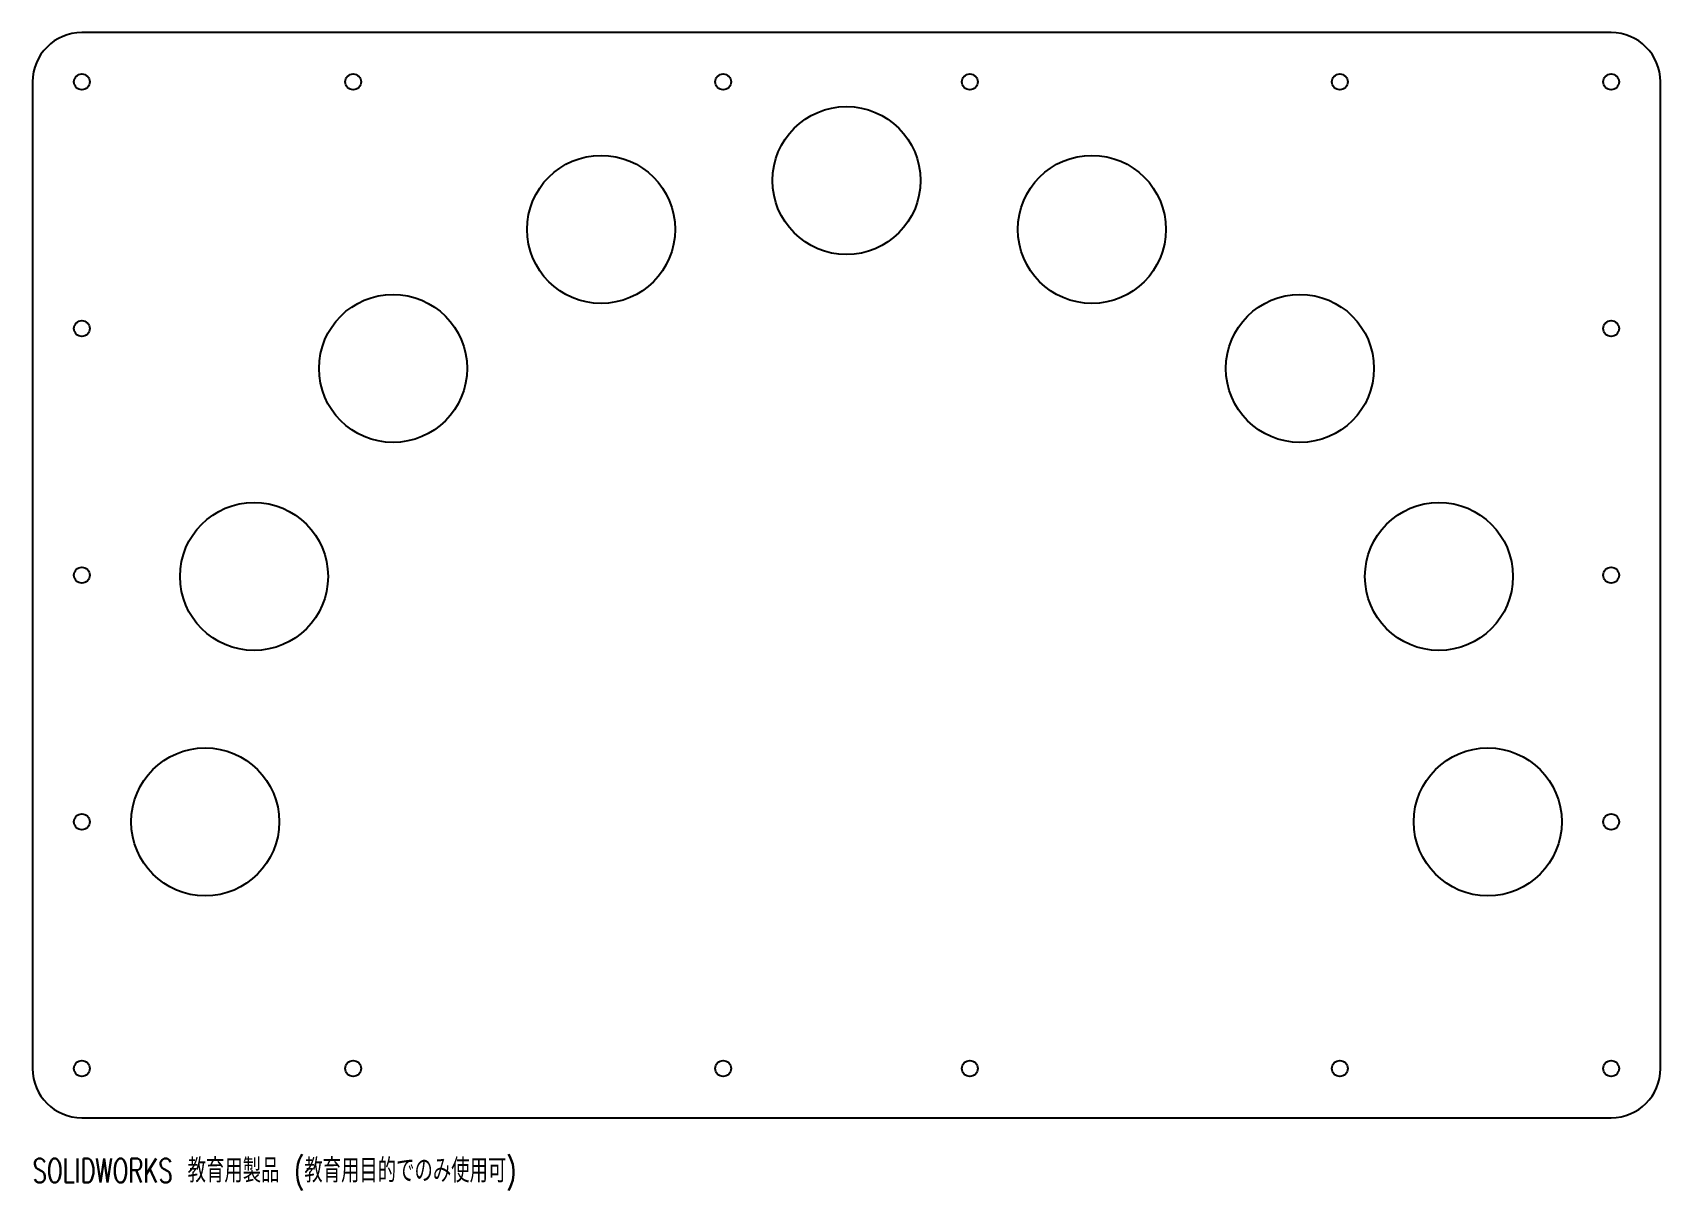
# Model space of a CAD drawing. Header units: millimetres. Extents: x -165 to 165, y -125 to 110.
import ezdxf

# ---------------------------------------------------------------- set-up
doc = ezdxf.new("R2010")
doc.units = ezdxf.units.MM
doc.styles.add('SLDTEXTSTYLE0', font='TXT', dxfattribs={"width": 0.7, "bigfont": 'bigfont'})

msp = doc.modelspace()

# ---------------------------------------------------------------- linework, layer by layer
at = {"color": 7, "linetype": 'Continuous', "lineweight": 25}
for p, q in [((155, 110), (-155, 110)), ((-165, 100), (-165, -100)), ((165, -100), (165, 100)), ((-155, -110), (155, -110))]:
    msp.add_line(p, q, dxfattribs=at)
for centre, radius in [((-155, 100), 1.6), ((-100, 100), 1.6), ((-25, 100), 1.6), ((25, 100), 1.6), ((100, 100), 1.6), ((155, 100), 1.6), ((0, 80), 15), ((-49.75, 70.1), 15), ((49.75, 70.1), 15), ((-91.92, 41.92), 15), ((91.92, 41.92), 15), ((-155, 50), 1.6), ((155, 50), 1.6), ((-120.1, -0.25), 15), ((120.1, -0.25), 15), ((-155, 0), 1.6), ((155, 0), 1.6), ((-130, -50), 15), ((130, -50), 15), ((-155, -50), 1.6), ((155, -50), 1.6), ((-155, -100), 1.6), ((-100, -100), 1.6), ((-25, -100), 1.6), ((25, -100), 1.6), ((100, -100), 1.6), ((155, -100), 1.6)]:
    msp.add_circle(centre, radius, dxfattribs=at)
for centre, start, end in [((-155, 100), 90, 180), ((155, 100), 0, 90), ((-155, -100), 180, 270), ((155, -100), 270, 0)]:
    msp.add_arc(centre, 10, start, end, dxfattribs=at)

# ---------------------------------------------------------------- texts
at = {"color": 7, "linetype": 'Continuous', "insert": (-165, -118.27), "char_height": 4.8336, "attachment_point": 1, "style": 'SLDTEXTSTYLE0'}
msp.add_mtext('SOLIDWORKS 教育用製品 (教育用目的でのみ使用可)', dxfattribs=at)

doc.saveas('drawing.dxf')
